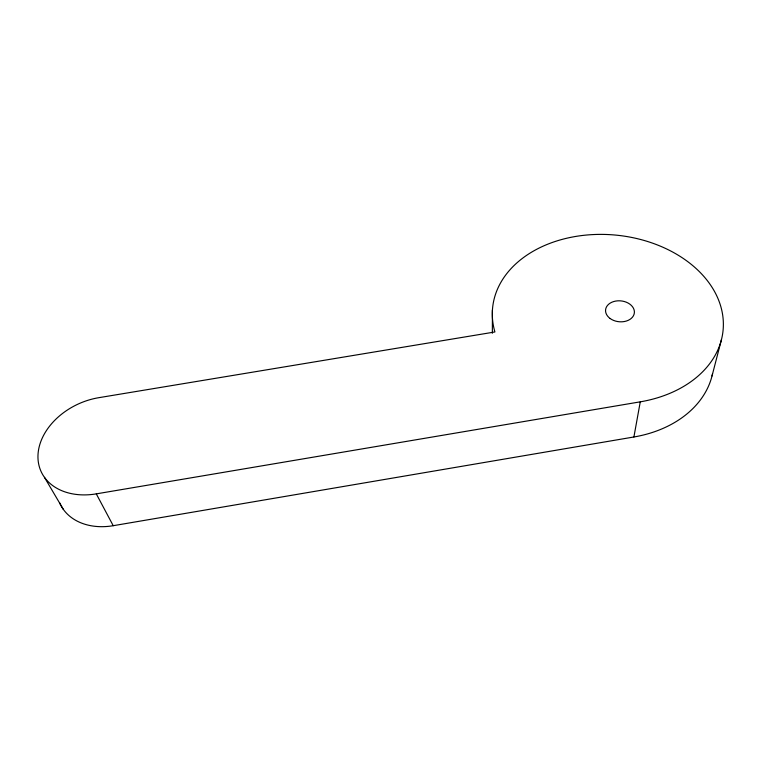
<?xml version="1.0" encoding="UTF-8"?>
<svg xmlns="http://www.w3.org/2000/svg" width="761" height="761" viewBox="0 0 761 761"><rect width="100%" height="100%" fill="white"/><g stroke="black" fill="none" stroke-linecap="round" stroke-linejoin="round"><path stroke-width="1.14" d="M492.348 333.251L492.424 310.003M633.903 436.985L640.267 401.837A115.786 84.433 5.5 0 0 719.468 302.374A115.786 84.433 5.5 0 0 580.719 235.691A115.786 84.433 5.5 0 0 494.907 331.967L98.778 397.689A61.926 45.974 -24.6 0 0 37.964 455.763A61.926 45.974 -24.6 0 0 96.286 493.87L113.227 525.699L633.903 436.985A111.173 83.339 6.3 0 0 712.553 373.699M712.02 375.982L721.466 339.577M96.286 493.87L640.267 401.837M44.471 477.356L63.344 509.385M113.227 525.699A59.329 45.194 -25.7 0 1 59.596 502.707M610.122 318.498A14.469 10.473 6 0 0 634.027 314.388A14.469 10.473 6 0 0 615.773 301.061A14.469 10.473 6 0 0 610.122 318.498"/></g></svg>
